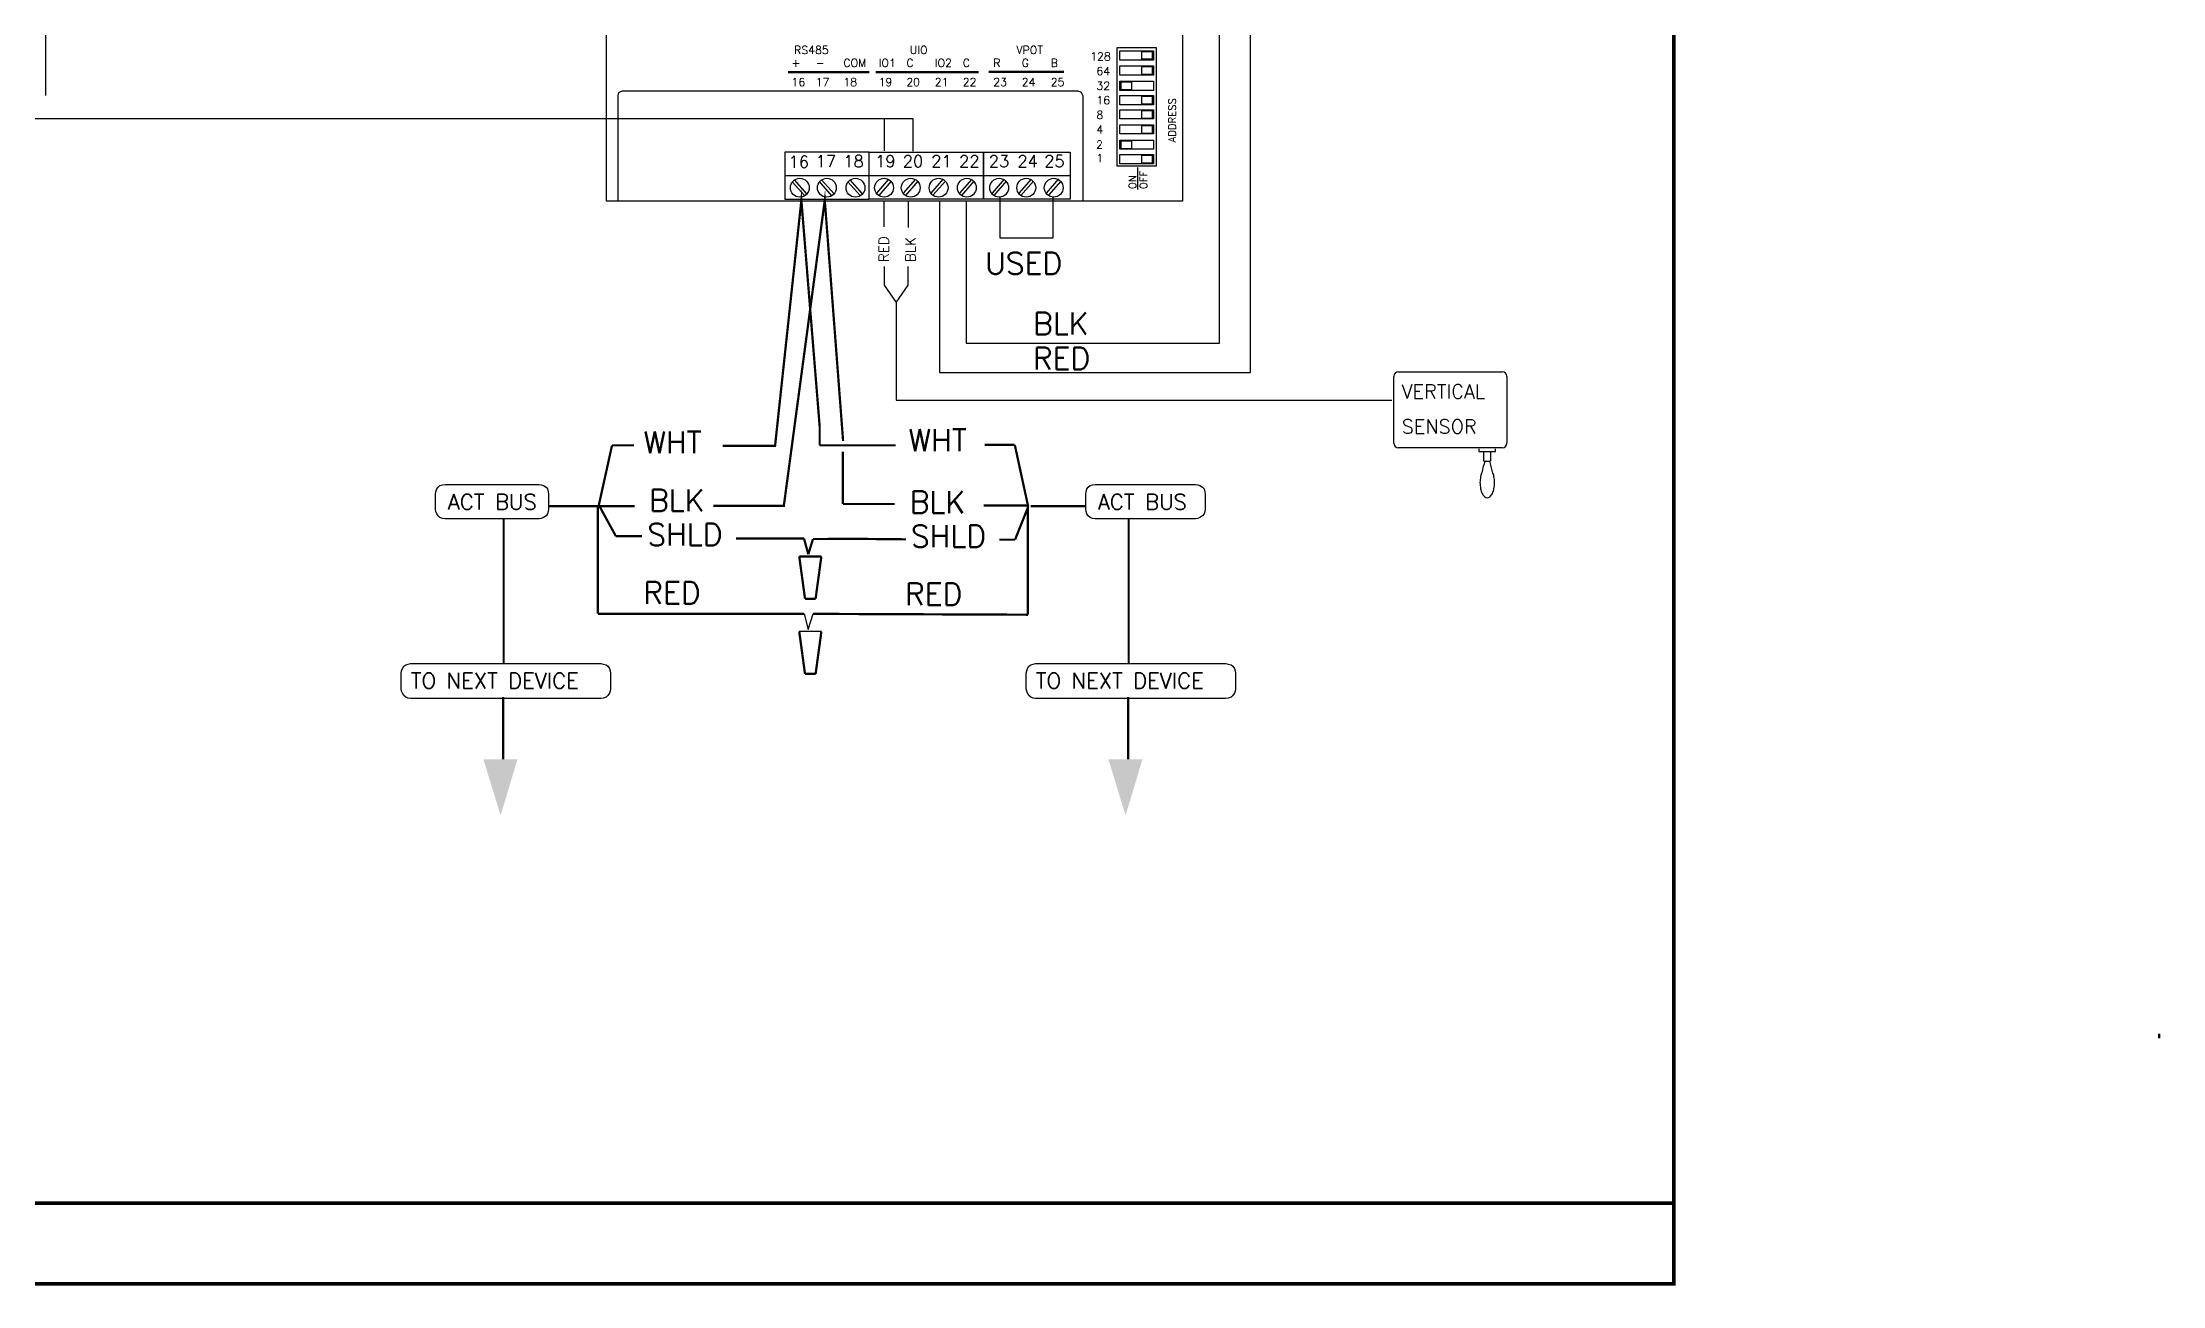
# Model space of a CAD drawing. Extents: x -251 to 1745, y 32 to 985.
# Drawn here: x 877 to 1745, y 32 to 542 of the extents above; entities that cross this region are included whole.
import ezdxf

# ---------------------------------------------------------------- set-up
doc = ezdxf.new("R2010")
doc.units = 0
doc.header["$LTSCALE"] = 96
doc.header["$MEASUREMENT"] = 0
doc.layers.get('0').update_dxf_attribs({"linetype": 'CONTINUOUS'})
for name, color, linetype in [('CSCP_2VLV_TRK_TO_PSW', 7, 'CONTINUOUS'), ('DHV', 7, 'CONTINUOUS'), ('HOOD ACM', 7, 'CONTINUOUS'), ('ModelB', 30, 'CONTINUOUS'), ('VSS4-0100', 7, 'CONTINUOUS'), ('ZPS', 7, 'CONTINUOUS')]:
    doc.layers.add(name, color=color, linetype=linetype)
doc.styles.get("Standard").update_dxf_attribs({"font": 'ROMANS'})

msp = doc.modelspace()

# ---------------------------------------------------------------- hatches: boundary and pattern name
at = {"layer": 'CSCP_2VLV_TRK_TO_PSW', "lineweight": 0, "transparency": 33554687}
for points in [[(1071.24, 247.89), (1057.3, 247.89), (1064.34, 224.96)], [(1327.29, 247.89), (1313.35, 247.89), (1320.39, 224.96)]]:
    msp.add_hatch(color=7, dxfattribs=at).paths.add_polyline_path(points)

# ---------------------------------------------------------------- linework, layer by layer
at = {"color": 2, "linetype": 'ByBlock', "const_width": 1.85}
msp.add_lwpolyline([(1743.3, 134.53), (1744.3, 134.53)], dxfattribs=at)
at = {"layer": 'CSCP_2VLV_TRK_TO_PSW', "color": 7, "transparency": 33554687}
for p, q in [((1084.01, 353.53), (1084.37, 353.75)), ((1352.96, 353.53), (1353.32, 353.75))]:
    msp.add_line(p, q, dxfattribs=at)
at = {"layer": 'CSCP_2VLV_TRK_TO_PSW', "color": 7, "lineweight": 25, "transparency": 33554687}
for p, q in [((1188.64, 307.59), (1190.4, 301.14)), ((1190.4, 301.14), (1192.37, 307.55)), ((1195.75, 300.27), (1186.69, 300.27))]:
    msp.add_line(p, q, dxfattribs=at)
at = {"layer": 'CSCP_2VLV_TRK_TO_PSW', "color": 7, "const_width": 0.925}
for points in [[(1151.56, 351.85), (1180.38, 351.85), (1197.15, 477.02), (1204.66, 378.41)], [(1155.27, 376.38), (1176.78, 376.38), (1187.56, 477.02), (1195.07, 384.2)], [(1195.07, 384.2), (1195.07, 376.63)], [(1109.99, 376.6), (1118.99, 376.6)], [(1195.07, 376.63), (1226.14, 376.63)], [(1204.59, 352.57), (1204.59, 374.07)], [(1275, 376.77), (1262.6, 376.77)], [(1104.18, 351.88), (1104.18, 307.59)], [(1104.74, 351.69), (1119.2, 351.69)], [(1225.77, 352.57), (1204.59, 352.57)], [(1280.34, 351.92), (1262.18, 351.92)], [(1280.34, 351.92), (1280.34, 307.2)], [(1297.22, 351.68), (1281.53, 351.68)], [(1209.26, 338.3), (1230.44, 338.09)], [(1275.09, 337.95), (1268.68, 337.95)], [(1104.18, 307.59), (1188.64, 307.59)], [(1280.34, 307.2), (1192.37, 307.55)], [(1065.38, 273.43), (1065.38, 247.98)], [(1321.43, 273.43), (1321.43, 247.98)]]:
    msp.add_lwpolyline(points, dxfattribs=at)
at = {"layer": 'CSCP_2VLV_TRK_TO_PSW', "color": 7, "lineweight": 25, "transparency": 33554687, "const_width": 0.925}
for points in [[(1109.99, 376.6), (1104.59, 352.14)], [(1275, 376.77), (1280.49, 351.47)], [(1111.54, 339.44), (1104.59, 352.14)], [(1275.09, 337.95), (1280.49, 351.47)], [(1160.73, 338.44), (1188.63, 338.44)], [(1188.63, 338.44), (1190.4, 331.96)], [(1193.82, 338.22), (1209.26, 338.3)], [(1195.75, 331.09), (1186.69, 331.09)], [(1186.69, 331.09), (1189.05, 313.75)], [(1190.4, 331.96), (1192.32, 338.22)], [(1192.32, 338.22), (1193.82, 338.22)], [(1193.39, 313.75), (1195.75, 331.09)], [(1189.05, 313.75), (1191.42, 313.75)], [(1191.42, 313.75), (1193.39, 313.75)], [(1186.69, 300.27), (1189.05, 282.93)], [(1193.39, 282.93), (1195.75, 300.27)], [(1189.05, 282.93), (1191.42, 282.93)], [(1191.42, 282.93), (1193.39, 282.93)]]:
    msp.add_lwpolyline(points, dxfattribs=at)
at = {"layer": 'CSCP_2VLV_TRK_TO_PSW', "color": 7, "lineweight": 25, "transparency": 33554687}
for points in [[(1084.01, 350.38), (1083.86, 349.48), (1083.56, 348.58), (1082.96, 347.68), (1081.91, 347.08), (1081.01, 346.64), (1080.11, 346.49), (1041.61, 346.49), (1040.56, 346.64), (1039.51, 347.08), (1038.76, 347.68), (1038.16, 348.58), (1037.86, 349.48), (1037.71, 350.38), (1037.71, 356.68), (1037.86, 357.58), (1038.16, 358.78), (1038.76, 359.53), (1039.51, 360.13), (1040.56, 360.43), (1041.61, 360.58), (1080.11, 360.58), (1081.01, 360.43), (1081.91, 360.13), (1082.96, 359.53), (1083.56, 358.78), (1083.86, 357.58), (1084.01, 356.68)], [(1352.96, 350.38), (1352.81, 349.48), (1352.51, 348.58), (1351.91, 347.68), (1350.86, 347.08), (1349.96, 346.64), (1349.06, 346.49), (1307.93, 346.49), (1306.88, 346.64), (1305.83, 347.08), (1305.08, 347.68), (1304.49, 348.58), (1304.19, 349.48), (1304.04, 350.38), (1304.04, 356.68), (1304.19, 357.58), (1304.49, 358.78), (1305.08, 359.53), (1305.83, 360.13), (1306.88, 360.43), (1307.93, 360.58), (1349.06, 360.58), (1349.96, 360.43), (1350.86, 360.13), (1351.91, 359.53), (1352.51, 358.78), (1352.81, 357.58), (1352.96, 356.68)], [(1023.66, 283.25), (1023.81, 284.15), (1024.11, 285.2), (1024.71, 286.1), (1025.46, 286.7), (1026.51, 287), (1027.41, 287.15), (1105.45, 287.15), (1106.35, 287), (1107.55, 286.7), (1108.3, 286.1), (1108.9, 285.2), (1109.2, 284.15), (1109.35, 283.25), (1109.35, 276.8), (1109.2, 275.9), (1108.9, 275), (1108.3, 274.11), (1107.55, 273.36), (1106.35, 273.06), (1105.45, 272.91), (1027.41, 272.91), (1026.51, 273.06), (1025.46, 273.36), (1024.71, 274.11), (1024.11, 275), (1023.81, 275.9), (1023.66, 276.8)], [(1279.71, 283.25), (1279.86, 284.15), (1280.16, 285.2), (1280.76, 286.1), (1281.51, 286.7), (1282.56, 287), (1283.46, 287.15), (1361.5, 287.15), (1362.4, 287), (1363.6, 286.7), (1364.35, 286.1), (1364.95, 285.2), (1365.25, 284.15), (1365.4, 283.25), (1365.4, 276.8), (1365.25, 275.9), (1364.95, 275), (1364.35, 274.11), (1363.6, 273.36), (1362.4, 273.06), (1361.5, 272.91), (1283.46, 272.91), (1282.56, 273.06), (1281.51, 273.36), (1280.76, 274.11), (1280.16, 275), (1279.86, 275.9), (1279.71, 276.8)]]:
    msp.add_lwpolyline(points, close=True, dxfattribs=at)
at = {"layer": 'CSCP_2VLV_TRK_TO_PSW', "color": 7, "linetype": 'Continuous', "const_width": 0.925}
msp.add_lwpolyline([(1104.74, 351.69), (1084.01, 351.69)], dxfattribs=at)
at = {"layer": 'CSCP_2VLV_TRK_TO_PSW', "const_width": 0.925}
for points in [[(1297.22, 351.68), (1303.84, 351.68)], [(1065.59, 346.49), (1065.59, 286.8)], [(1321.64, 346.49), (1321.64, 286.8)]]:
    msp.add_lwpolyline(points, dxfattribs=at)
at = {"layer": 'CSCP_2VLV_TRK_TO_PSW', "color": 7, "transparency": 33554687, "const_width": 0.925}
msp.add_lwpolyline([(1111.54, 339.44), (1122.24, 339.44)], dxfattribs=at)
at = {"layer": 'DHV'}
for p, q in [((878.04, 520.04), (878.04, 750.33)), ((848.08, 510.62), (1233.24, 510.62)), ((1221.68, 497.34), (1221.68, 510.58)), ((1233.24, 510.62), (1233.24, 497.13))]:
    msp.add_line(p, q, dxfattribs=at)
at = {"layer": 'HOOD ACM'}
for p, q in [((1325.26, 490.48), (1325.26, 481.46)), ((1268.87, 478.26), (1268.87, 461.69)), ((1290.65, 461.69), (1290.65, 478.26)), ((1268.87, 461.69), (1290.65, 461.69))]:
    msp.add_line(p, q, dxfattribs=at)
at = {"layer": 'HOOD ACM', "lineweight": 25}
for points in [[(1343.65, 476.7), (1107.71, 476.7), (1107.71, 695.03), (1343.65, 695.03)], [(1331.78, 534.5), (1318.07, 534.5), (1318.07, 538.35), (1331.78, 538.35)], [(1331.78, 528.33), (1318.07, 528.33), (1318.07, 532.19), (1331.78, 532.19)], [(1331.32, 534.81), (1327, 534.81), (1327, 538.04), (1331.32, 538.04)], [(1331.32, 528.64), (1327, 528.64), (1327, 531.88), (1331.32, 531.88)], [(1331.78, 522.02), (1318.07, 522.02), (1318.07, 525.87), (1331.78, 525.87)], [(1322.84, 522.32), (1318.53, 522.32), (1318.53, 525.56), (1322.84, 525.56)], [(1331.78, 516.16), (1318.07, 516.16), (1318.07, 520.01), (1331.78, 520.01)], [(1331.78, 510.46), (1318.07, 510.46), (1318.07, 514.16), (1331.78, 514.16)], [(1331.32, 516.47), (1327, 516.47), (1327, 519.7), (1331.32, 519.7)], [(1331.32, 510.61), (1327, 510.61), (1327, 513.85), (1331.32, 513.85)], [(1331.78, 504.29), (1318.07, 504.29), (1318.07, 507.99), (1331.78, 507.99)], [(1331.32, 504.45), (1327, 504.45), (1327, 507.68), (1331.32, 507.68)], [(1215.27, 477.47), (1215.27, 496.73), (1180.75, 496.73), (1180.75, 477.47)], [(1262.12, 477.47), (1215.27, 477.47), (1215.27, 496.73), (1262.12, 496.73)], [(1297.72, 477.47), (1262.12, 477.47), (1262.12, 496.73), (1297.72, 496.73)], [(1331.78, 497.97), (1318.07, 497.97), (1318.07, 501.67), (1331.78, 501.67)], [(1331.78, 491.96), (1318.07, 491.96), (1318.07, 495.82), (1331.78, 495.82)], [(1322.84, 498.13), (1318.53, 498.13), (1318.53, 501.37), (1322.84, 501.37)], [(1331.32, 492.27), (1327, 492.27), (1327, 495.51), (1331.32, 495.51)]]:
    msp.add_lwpolyline(points, close=True, dxfattribs=at)
for points in [[(1332.86, 539.68), (1332.86, 491.04), (1316.99, 491.04), (1316.99, 539.68), (1332.86, 539.68)], [(1114.02, 521.65), (1113.41, 521.5), (1112.79, 521.19), (1112.48, 520.57), (1112.33, 519.96), (1112.33, 476.54)], [(1193.54, 521.81), (1114.02, 521.81)], [(1301.11, 521.81), (1193.24, 521.81)], [(1302.81, 519.96), (1302.65, 520.57), (1302.35, 521.19), (1301.73, 521.5), (1301.11, 521.65)], [(1302.96, 476.54), (1302.96, 519.96)], [(1180.75, 487.17), (1203.56, 487.17), (1215.27, 487.17), (1250.41, 487.17), (1297.72, 487.17)], [(1188.92, 478.85), (1183.84, 484.56)], [(1189.85, 479.62), (1184.76, 485.48)], [(1200.02, 478.85), (1194.93, 484.71)], [(1200.94, 479.62), (1195.86, 485.48)], [(1211.73, 478.85), (1206.64, 484.56)], [(1212.65, 479.62), (1207.57, 485.48)], [(1223.29, 485.63), (1218.36, 479.93)], [(1224.37, 484.86), (1219.28, 479.01)], [(1234.38, 485.63), (1229.3, 479.93)], [(1235.31, 484.86), (1230.22, 479.01)], [(1245.63, 485.79), (1240.55, 479.93)], [(1246.56, 484.86), (1241.47, 479.16)], [(1257.35, 485.63), (1252.41, 479.93)], [(1258.27, 484.86), (1253.18, 479.01)], [(1270.6, 485.63), (1265.67, 479.93)], [(1271.52, 484.86), (1266.44, 479.01)], [(1281.7, 485.63), (1276.61, 479.93)], [(1282.62, 484.86), (1277.53, 479.01)], [(1292.95, 485.79), (1287.86, 479.93)], [(1293.87, 484.86), (1288.78, 479.16)]]:
    msp.add_lwpolyline(points, dxfattribs=at)
at = {"layer": 'HOOD ACM', "const_width": 0.925}
for points in [[(1215.36, 529.57), (1182.12, 529.57)], [(1260.14, 529.57), (1217.95, 529.57)], [(1295.21, 529.68), (1264.35, 529.68)]]:
    msp.add_lwpolyline(points, dxfattribs=at)
at = {"layer": 'HOOD ACM', "lineweight": 25}
for centre in [(1186.91, 482.2), (1198.01, 482.2), (1209.72, 482.2), (1221.43, 482.2), (1232.37, 482.2), (1243.78, 482.2), (1255.34, 482.2), (1268.59, 482.2), (1279.69, 482.2), (1290.94, 482.2)]:
    msp.add_circle(centre, 3.86, dxfattribs=at)
at = {"layer": 'ModelB', "const_width": 1.5}
msp.add_lwpolyline([(66, 984), (66, 33), (1545, 33), (1545, 984)], close=True, dxfattribs=at)
msp.add_lwpolyline([(1545, 66), (411, 66), (411, 33)], dxfattribs=at)
at = {"layer": 'VSS4-0100'}
for p, q in [((1221.54, 466.21), (1221.54, 476.7)), ((1231.41, 465.89), (1231.41, 476.7)), ((1226.37, 435.21), (1226.37, 395.1)), ((1226.37, 395.1), (1429.41, 395.1))]:
    msp.add_line(p, q, dxfattribs=at)
at = {"layer": 'VSS4-0100', "color": 7}
for p, q in [((1430.3, 377.53), (1430.3, 404.88)), ((1432.2, 406.79), (1474.68, 406.79)), ((1476.58, 404.88), (1476.58, 377.53)), ((1474.68, 375.63), (1432.2, 375.63)), ((1465.17, 375.13), (1465.17, 374.05)), ((1465.17, 374.05), (1471.89, 374.05)), ((1467.12, 370.14), (1467.12, 374.04)), ((1469.87, 374.05), (1469.87, 370.16)), ((1471.89, 374.05), (1471.89, 375.13)), ((1467.12, 370.14), (1469.87, 370.14))]:
    msp.add_line(p, q, dxfattribs=at)
at = {"layer": 'VSS4-0100', "lineweight": 25}
msp.add_lwpolyline([(1221.45, 449.86), (1221.45, 442.26), (1226.37, 435.21), (1231.35, 442.26), (1231.35, 449.86)], dxfattribs=at)
at = {"layer": 'VSS4-0100', "color": 7}
for points in [[(1467.64, 370.14, 0.015545), (1467.57, 370.08, 0.041771), (1466.46, 365.71, 0.06299), (1465.83, 363.84, 0.049195), (1465.58, 361.32, 0.049195), (1465.83, 358.81, 0.06299), (1466.46, 356.93, 0.103242), (1467.57, 355.48, 0.179656), (1468.57, 355.11, 0.179656), (1469.57, 355.48, 0.103242), (1470.68, 356.93, 0.06299), (1471.31, 358.81, 0.049195), (1471.56, 361.32, 0.036097)], [(1471.56, 361.32, 0.049195), (1471.31, 363.84, 0.06299), (1470.68, 365.71, 0.041771), (1469.57, 370.08, 0.015545), (1469.5, 370.14, 0.123942)]]:
    msp.add_lwpolyline(points, format="xyb", dxfattribs=at)
for centre, start, end in [((1432.2, 404.88), 90, 180), ((1474.68, 404.88), 0, 90), ((1432.2, 377.53), 180, 270), ((1474.68, 377.53), 270, 0)]:
    msp.add_arc(centre, 1.91, start, end, dxfattribs=at)
at = {"layer": 'ZPS'}
for p, q in [((1358.92, 418.52), (1358.92, 826.31)), ((1371.51, 406.46), (1371.51, 829.92)), ((1244.21, 476.7), (1244.21, 406.46)), ((1255.13, 476.7), (1255.13, 418.52)), ((1255.13, 418.52), (1358.92, 418.52)), ((1244.21, 406.46), (1360.63, 406.46)), ((1360.63, 406.46), (1371.51, 406.46))]:
    msp.add_line(p, q, dxfattribs=at)

# ---------------------------------------------------------------- texts
at = {"layer": 'CSCP_2VLV_TRK_TO_PSW', "color": 7, "transparency": 33554687}
for s, height, p in [('WHT', 8.99, (1122.87, 373.35)), ('WHT', 8.99, (1231.48, 374.19)), ('ACT BUS', 6.343, (1042.77, 350.25)), ('BLK', 8.99, (1125.18, 349.58)), ('BLK', 8.99, (1231.99, 348.87)), ('ACT BUS', 6.343, (1309.09, 350.25)), ('SHLD', 8.99, (1124.43, 335.57)), ('SHLD', 8.99, (1232.42, 334.86)), ('RED', 8.99, (1122.81, 311.68)), ('RED', 8.99, (1230.04, 311.13)), ('TO NEXT DEVICE', 6.3429, (1027.55, 276.97)), ('TO NEXT DEVICE', 6.3429, (1283.6, 276.97))]:
    msp.add_text(s, height=height, dxfattribs=at).set_placement(p)
at = {"layer": 'HOOD ACM', "transparency": 33554687}
for s, height, p in [('RS485', 3.278, (1184.59, 537.01)), ('UIO', 3.278, (1231.97, 537.01)), ('VPOT', 3.278, (1275.67, 537.01)), ('+', 3.28, (1183.5, 531.72)), ('-', 3.28, (1193.43, 531.72)), ('COM', 3.278, (1204.76, 531.72)), ('IO1', 3.278, (1219.22, 531.72)), ('C', 3.28, (1230.55, 531.72)), ('IO2', 3.278, (1242.21, 531.72)), ('C', 3.28, (1253.65, 531.72)), ('R', 3.28, (1266.16, 531.72)), ('G', 3.28, (1277.82, 531.72)), ('B', 3.28, (1289.69, 531.72)), ('128', 3.278, (1305.9, 534.36)), ('64', 3.278, (1308.43, 528.34)), ('16', 3.278, (1183.5, 523.85)), ('17', 3.278, (1193.43, 523.85)), ('18', 3.278, (1204.76, 523.85)), ('19', 3.278, (1219.22, 523.85)), ('20', 3.278, (1230.55, 523.85)), ('21', 3.278, (1242.21, 523.85)), ('22', 3.278, (1253.65, 523.85)), ('23', 3.278, (1266.16, 523.85)), ('24', 3.278, (1277.82, 523.85)), ('25', 3.278, (1289.69, 523.85)), ('32', 3.278, (1308.43, 522.31)), ('8', 3.28, (1308.43, 510.39)), ('16', 3.278, (1308.43, 516.41)), ('4', 3.28, (1308.43, 504.37)), ('16', 4.879, (1182.32, 490.36)), ('17', 4.879, (1193.43, 490.59)), ('18', 4.879, (1204.76, 490.59)), ('19', 4.879, (1217.77, 490.59)), ('20', 4.879, (1229.1, 490.59)), ('21', 4.879, (1240.75, 490.59)), ('22', 4.879, (1252.19, 490.59)), ('23', 4.879, (1264.35, 490.59)), ('24', 4.879, (1276.09, 490.59)), ('25', 4.879, (1287.06, 490.59)), ('2', 3.28, (1308.31, 498.23)), ('1', 3.28, (1308.43, 492.69))]:
    msp.add_text(s, height=height, dxfattribs=at).set_placement(p)
for s, p in [('ADDRESS', (1341, 500.76)), ('ON', (1324.68, 481.58)), ('OFF', (1329.19, 481.58))]:
    msp.add_text(s, height=3.027, rotation=90, dxfattribs=at).set_placement(p)
at = {"layer": 'HOOD ACM', "color": 7, "transparency": 33554687}
msp.add_text('USED', height=8.99, dxfattribs=at).set_placement((1262.85, 446.7))
at = {"layer": 'VSS4-0100', "transparency": 33554687}
for s, p in [('RED', (1223.33, 451.72)), ('BLK', (1234.25, 451.72))]:
    msp.add_text(s, height=4.04, rotation=90, dxfattribs=at).set_placement(p)
at = {"layer": 'VSS4-0100', "color": 7}
for s, p in [('VERTICAL ', (1433.5, 395.77)), ('SENSOR', (1433.5, 381.46))]:
    msp.add_text(s, height=5.779, dxfattribs=at).set_placement(p)
at = {"layer": 'ZPS', "color": 7, "transparency": 33554687}
for s, p in [('BLK', (1282.52, 422.01)), ('RED', (1282.42, 407.76))]:
    msp.add_text(s, height=8.99, dxfattribs=at).set_placement(p)

doc.saveas('drawing.dxf')
